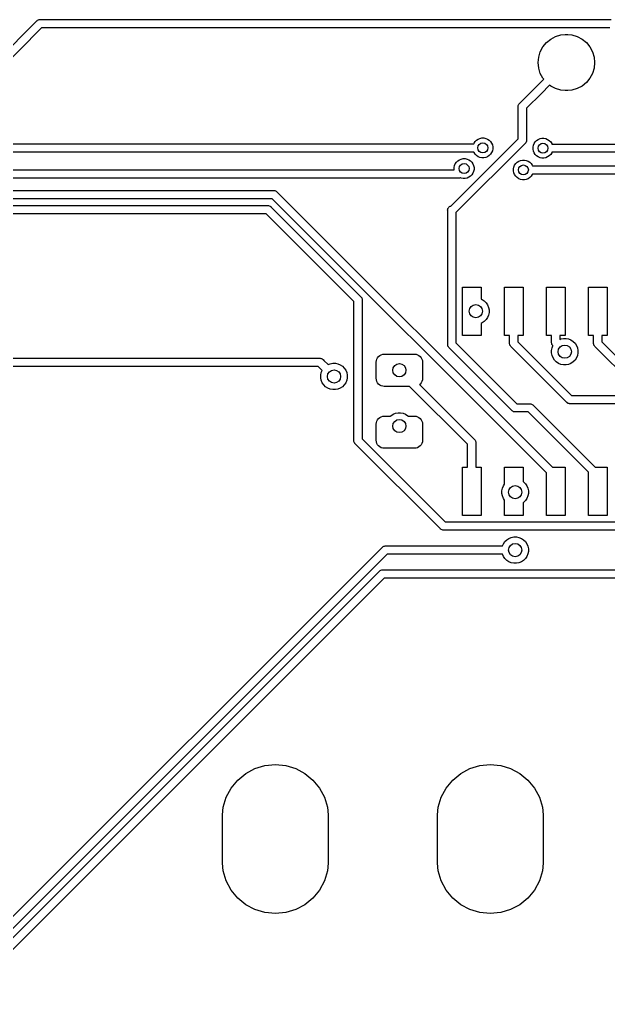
# Model space of a CAD drawing. Extents: x 0.8 to 4.31, y -4.31 to -0.81.
# Drawn here: x 2.924 to 3.625, y -1.97 to -0.805 of the extents above; entities that cross this region are included whole.
import ezdxf

# ---------------------------------------------------------------- set-up
doc = ezdxf.new("R2010")
doc.units = 0
doc.header["$MEASUREMENT"] = 0
doc.layers.add('BLACK', color=7, linetype='CONTINUOUS')

msp = doc.modelspace()

# ---------------------------------------------------------------- linework, layer by layer
at = {"layer": 'BLACK', "linetype": 'CONTINUOUS'}
for p, q in [((2.82892, -0.92231), (2.9445, -0.80673)), ((2.95019, -0.814961), (2.83588, -0.92927)), ((2.9445, -0.80673), (2.94466, -0.806543)), ((2.94466, -0.806543), (2.94484, -0.806389)), ((2.94484, -0.806389), (2.9454, -0.805928)), ((2.94484, -0.806389), (2.94484, -0.806389)), ((2.9454, -0.805928), (2.94626, -0.805471)), ((2.94626, -0.805471), (2.94719, -0.805189)), ((2.94719, -0.805189), (2.94791, -0.805118)), ((2.94791, -0.805118), (2.94815, -0.805094)), ((2.94791, -0.805118), (2.94791, -0.805118)), ((2.94815, -0.805094), (2.94839, -0.805118)), ((2.94839, -0.805118), (3.6283, -0.805118)), ((3.6265, -0.814961), (2.95019, -0.814961)), ((3.55612, -0.82834), (3.56193, -0.825232)), ((3.56193, -0.825232), (3.56824, -0.823319)), ((3.56824, -0.823319), (3.57316, -0.822835)), ((3.57316, -0.822835), (3.57645, -0.822835)), ((3.57645, -0.822835), (3.58136, -0.823319)), ((3.58136, -0.823319), (3.58767, -0.825232)), ((3.58767, -0.825232), (3.59348, -0.82834)), ((3.54374, -0.843431), (3.54684, -0.837617)), ((3.54684, -0.837617), (3.55103, -0.832522)), ((3.55103, -0.832522), (3.55612, -0.82834)), ((3.59348, -0.82834), (3.59858, -0.832522)), ((3.59858, -0.832522), (3.60276, -0.837617)), ((3.60276, -0.837617), (3.60587, -0.843431)), ((3.54118, -0.856299), (3.54182, -0.849739)), ((3.54182, -0.849739), (3.54374, -0.843431)), ((3.60587, -0.843431), (3.60778, -0.849739)), ((3.60778, -0.849739), (3.60843, -0.856299)), ((3.54182, -0.862859), (3.54118, -0.856299)), ((3.60843, -0.856299), (3.60778, -0.862859)), ((3.54374, -0.869168), (3.54182, -0.862859)), ((3.54684, -0.874981), (3.54374, -0.869168)), ((3.60587, -0.869168), (3.60276, -0.874981)), ((3.60778, -0.862859), (3.60587, -0.869168)), ((3.53803, -0.886113), (3.54789, -0.876254)), ((3.55485, -0.883214), (3.54499, -0.893073)), ((3.54789, -0.876254), (3.54684, -0.874981)), ((3.55612, -0.884259), (3.55485, -0.883214)), ((3.56193, -0.887366), (3.55612, -0.884259)), ((3.59348, -0.884259), (3.58767, -0.887366)), ((3.59858, -0.880077), (3.59348, -0.884259)), ((3.60276, -0.874981), (3.59858, -0.880077)), ((3.51901, -0.905131), (3.53803, -0.886113)), ((3.54499, -0.893073), (3.52724, -0.91082)), ((3.53803, -0.886113), (3.53803, -0.886113)), ((3.54499, -0.893073), (3.54499, -0.893073)), ((3.56824, -0.88928), (3.56193, -0.887366)), ((3.57316, -0.889764), (3.56824, -0.88928)), ((3.57645, -0.889764), (3.57316, -0.889764)), ((3.58136, -0.88928), (3.57645, -0.889764)), ((3.58767, -0.887366), (3.58136, -0.88928)), ((3.51738, -0.908782), (3.51742, -0.908344)), ((3.51742, -0.908344), (3.51747, -0.907817)), ((3.51747, -0.907817), (3.51757, -0.90748)), ((3.51757, -0.90748), (3.51775, -0.906889)), ((3.51775, -0.906889), (3.51821, -0.906035)), ((3.51821, -0.906035), (3.51867, -0.905473)), ((3.51867, -0.905473), (3.51882, -0.905285)), ((3.51867, -0.905473), (3.51867, -0.905473)), ((3.51882, -0.905285), (3.51901, -0.905131)), ((3.5174, -0.909023), (3.51738, -0.908782)), ((3.5174, -0.947098), (3.5174, -0.909023)), ((3.52724, -0.91082), (3.52724, -0.948895)), ((2.69874, -0.953073), (3.4646, -0.953073)), ((3.43721, -1.02728), (3.5174, -0.947098)), ((3.52563, -0.952786), (3.44333, -1.03509)), ((3.4646, -0.953073), (3.46488, -0.9524)), ((3.46488, -0.9524), (3.46617, -0.950465)), ((3.46617, -0.950465), (3.46782, -0.94882)), ((3.46782, -0.94882), (3.46975, -0.947528)), ((3.46975, -0.947528), (3.4719, -0.946637)), ((3.4719, -0.946637), (3.47418, -0.946183)), ((3.47418, -0.946183), (3.47651, -0.946183)), ((3.47651, -0.946183), (3.47879, -0.946637)), ((3.47879, -0.946637), (3.48094, -0.947528)), ((3.48094, -0.947528), (3.48287, -0.94882)), ((3.48287, -0.94882), (3.48452, -0.950465)), ((3.48452, -0.950465), (3.48581, -0.9524)), ((3.48581, -0.9524), (3.4867, -0.954549)), ((3.4867, -0.954549), (3.48716, -0.956831)), ((3.52582, -0.952633), (3.52563, -0.952786)), ((3.52597, -0.952445), (3.52582, -0.952633)), ((3.52643, -0.951883), (3.52597, -0.952445)), ((3.52597, -0.952445), (3.52597, -0.952445)), ((3.52662, -0.95153), (3.52643, -0.951883)), ((3.52689, -0.951029), (3.52662, -0.95153)), ((3.52717, -0.950101), (3.52689, -0.951029)), ((3.52724, -0.949378), (3.52717, -0.950101)), ((3.52724, -0.948895), (3.52727, -0.949136)), ((3.52727, -0.949136), (3.52724, -0.949377)), ((3.52724, -0.949377), (3.52724, -0.949378)), ((3.53512, -0.957181), (3.53557, -0.954899)), ((3.53557, -0.954899), (3.53646, -0.95275)), ((3.53646, -0.95275), (3.53775, -0.950815)), ((3.53775, -0.950815), (3.5394, -0.94917)), ((3.5394, -0.94917), (3.54133, -0.947877)), ((3.54133, -0.947877), (3.54348, -0.946987)), ((3.54348, -0.946987), (3.54576, -0.946533)), ((3.54576, -0.946533), (3.54809, -0.946533)), ((3.54809, -0.946533), (3.55037, -0.946987)), ((3.55037, -0.946987), (3.55252, -0.947877)), ((3.55252, -0.947877), (3.55446, -0.94917)), ((3.55446, -0.94917), (3.5561, -0.950815)), ((3.5561, -0.950815), (3.55739, -0.95275)), ((3.55739, -0.95275), (3.55767, -0.953423)), ((3.55767, -0.953423), (3.81703, -0.953423)), ((3.4646, -0.962916), (2.70054, -0.962916)), ((3.46488, -0.963589), (3.4646, -0.962916)), ((3.46617, -0.965524), (3.46488, -0.963589)), ((3.46782, -0.967169), (3.46617, -0.965524)), ((3.48452, -0.965524), (3.48287, -0.967169)), ((3.48581, -0.963589), (3.48452, -0.965524)), ((3.4867, -0.96144), (3.48581, -0.963589)), ((3.48716, -0.959158), (3.4867, -0.96144)), ((3.48716, -0.956831), (3.48716, -0.959158)), ((3.53512, -0.959507), (3.53512, -0.957181)), ((3.53557, -0.961789), (3.53512, -0.959507)), ((3.53646, -0.963939), (3.53557, -0.961789)), ((3.53775, -0.965873), (3.53646, -0.963939)), ((3.5394, -0.967518), (3.53775, -0.965873)), ((3.5561, -0.965873), (3.55446, -0.967518)), ((3.55739, -0.963939), (3.5561, -0.965873)), ((3.55767, -0.963265), (3.55739, -0.963939)), ((3.82488, -0.963265), (3.55767, -0.963265)), ((3.44172, -0.979156), (3.44261, -0.977006)), ((3.44261, -0.977006), (3.4439, -0.975072)), ((3.4439, -0.975072), (3.44554, -0.973426)), ((3.44554, -0.973426), (3.44748, -0.972134)), ((3.44748, -0.972134), (3.44963, -0.971244)), ((3.44963, -0.971244), (3.45191, -0.97079)), ((3.45191, -0.97079), (3.45424, -0.97079)), ((3.45424, -0.97079), (3.45652, -0.971244)), ((3.45652, -0.971244), (3.45867, -0.972134)), ((3.45867, -0.972134), (3.4606, -0.973426)), ((3.4606, -0.973426), (3.46225, -0.975072)), ((3.46225, -0.975072), (3.46354, -0.977006)), ((3.46354, -0.977006), (3.46443, -0.979156)), ((3.46975, -0.968461), (3.46782, -0.967169)), ((3.4719, -0.969352), (3.46975, -0.968461)), ((3.47418, -0.969805), (3.4719, -0.969352)), ((3.47651, -0.969805), (3.47418, -0.969805)), ((3.47879, -0.969352), (3.47651, -0.969805)), ((3.48094, -0.968461), (3.47879, -0.969352)), ((3.48287, -0.967169), (3.48094, -0.968461)), ((3.51226, -0.980807), (3.51316, -0.978657)), ((3.51316, -0.978657), (3.51445, -0.976723)), ((3.51445, -0.976723), (3.51609, -0.975078)), ((3.51609, -0.975078), (3.51803, -0.973785)), ((3.51803, -0.973785), (3.52018, -0.972895)), ((3.52018, -0.972895), (3.52246, -0.972441)), ((3.52246, -0.972441), (3.52479, -0.972441)), ((3.52479, -0.972441), (3.52707, -0.972895)), ((3.52707, -0.972895), (3.52922, -0.973785)), ((3.52922, -0.973785), (3.53115, -0.975078)), ((3.53115, -0.975078), (3.5328, -0.976723)), ((3.5328, -0.976723), (3.53409, -0.978657)), ((3.53409, -0.978657), (3.53437, -0.979331)), ((3.54133, -0.968811), (3.5394, -0.967518)), ((3.54348, -0.969701), (3.54133, -0.968811)), ((3.54576, -0.970155), (3.54348, -0.969701)), ((3.54809, -0.970155), (3.54576, -0.970155)), ((3.55037, -0.969701), (3.54809, -0.970155)), ((3.55252, -0.968811), (3.55037, -0.969701)), ((3.55446, -0.967518), (3.55252, -0.968811)), ((2.77649, -0.984252), (3.44136, -0.984252)), ((3.44126, -0.981437), (3.44172, -0.979156)), ((3.44126, -0.983764), (3.44126, -0.981437)), ((3.44136, -0.984252), (3.44126, -0.983764)), ((3.46225, -0.99013), (3.4606, -0.991775)), ((3.46354, -0.988195), (3.46225, -0.99013)), ((3.46443, -0.986046), (3.46354, -0.988195)), ((3.46443, -0.979156), (3.46488, -0.981437)), ((3.46488, -0.983764), (3.46443, -0.986046)), ((3.46488, -0.981437), (3.46488, -0.983764)), ((3.51181, -0.983089), (3.51226, -0.980807)), ((3.51181, -0.985415), (3.51181, -0.983089)), ((3.51226, -0.987697), (3.51181, -0.985415)), ((3.51316, -0.989847), (3.51226, -0.987697)), ((3.51445, -0.991781), (3.51316, -0.989847)), ((3.53409, -0.989847), (3.5328, -0.991781)), ((3.53437, -0.989173), (3.53409, -0.989847)), ((3.53437, -0.979331), (3.73992, -0.979331)), ((3.73531, -0.989173), (3.53437, -0.989173)), ((3.44626, -0.994094), (2.77649, -0.994094)), ((3.4465, -0.994118), (3.44626, -0.994094)), ((3.44674, -0.994094), (3.4465, -0.994118)), ((3.44747, -0.994023), (3.44674, -0.994094)), ((3.44674, -0.994094), (3.44674, -0.994094)), ((3.44839, -0.993742), (3.44747, -0.994023)), ((3.4487, -0.993575), (3.44839, -0.993742)), ((3.44963, -0.993958), (3.4487, -0.993575)), ((3.45191, -0.994412), (3.44963, -0.993958)), ((3.45424, -0.994412), (3.45191, -0.994412)), ((3.45652, -0.993958), (3.45424, -0.994412)), ((3.45867, -0.993068), (3.45652, -0.993958)), ((3.4606, -0.991775), (3.45867, -0.993068)), ((3.51609, -0.993426), (3.51445, -0.991781)), ((3.51803, -0.994719), (3.51609, -0.993426)), ((3.52018, -0.995609), (3.51803, -0.994719)), ((3.52246, -0.996063), (3.52018, -0.995609)), ((3.52479, -0.996063), (3.52246, -0.996063)), ((3.52707, -0.995609), (3.52479, -0.996063)), ((3.52922, -0.994719), (3.52707, -0.995609)), ((3.53115, -0.993426), (3.52922, -0.994719)), ((3.5328, -0.991781), (3.53115, -0.993426)), ((1.16346, -1.00886), (3.2264, -1.00886)), ((3.2264, -1.00886), (3.22664, -1.00883)), ((3.22664, -1.00883), (3.22688, -1.00886)), ((3.22688, -1.00886), (3.22688, -1.00886)), ((3.22688, -1.00886), (3.22761, -1.00893)), ((3.22761, -1.00893), (3.22853, -1.00921)), ((3.22853, -1.00921), (3.22939, -1.00967)), ((3.22939, -1.00967), (3.23014, -1.01028)), ((3.23014, -1.01028), (3.23029, -1.01047)), ((3.23029, -1.01047), (3.55816, -1.33834)), ((3.2246, -1.0187), (1.16166, -1.0187)), ((3.5512, -1.3453), (3.2246, -1.0187)), ((1.17347, -1.02658), (3.21906, -1.02658)), ((3.21726, -1.03642), (1.17527, -1.03642)), ((3.32185, -1.141), (3.21726, -1.03642)), ((3.21906, -1.02658), (3.2193, -1.02655)), ((3.2193, -1.02655), (3.21954, -1.02658)), ((3.21954, -1.02658), (3.21954, -1.02658)), ((3.21954, -1.02658), (3.22027, -1.02665)), ((3.22027, -1.02665), (3.2212, -1.02693)), ((3.2212, -1.02693), (3.22205, -1.02738)), ((3.22205, -1.02738), (3.2228, -1.028)), ((3.2228, -1.028), (3.22295, -1.02819)), ((3.22295, -1.02819), (3.33008, -1.13531)), ((3.43346, -1.03206), (3.43356, -1.0311)), ((3.43349, -1.0323), (3.43346, -1.03206)), ((3.43349, -1.1922), (3.43349, -1.0323)), ((3.43356, -1.0311), (3.43384, -1.03017)), ((3.43384, -1.03017), (3.4343, -1.02932)), ((3.4343, -1.02932), (3.43491, -1.02857)), ((3.43491, -1.02857), (3.43566, -1.02795)), ((3.43566, -1.02795), (3.43652, -1.02749)), ((3.43652, -1.02749), (3.43721, -1.02728)), ((3.44333, -1.03509), (3.44333, -1.19041)), ((3.4512, -1.15104), (3.4512, -1.12384)), ((3.4512, -1.12384), (3.4732, -1.12384)), ((3.4732, -1.12384), (3.4732, -1.13814)), ((3.5012, -1.18134), (3.5012, -1.12384)), ((3.5012, -1.12384), (3.5232, -1.12384)), ((3.5232, -1.12384), (3.5232, -1.18134)), ((3.5512, -1.18134), (3.5512, -1.12384)), ((3.5512, -1.12384), (3.5732, -1.12384)), ((3.5732, -1.12384), (3.5732, -1.18134)), ((3.6012, -1.18134), (3.6012, -1.12384)), ((3.6012, -1.12384), (3.6232, -1.12384)), ((3.6232, -1.12384), (3.6232, -1.18134)), ((3.32185, -1.30652), (3.32185, -1.141)), ((3.33008, -1.13531), (3.33027, -1.13547)), ((3.33027, -1.13547), (3.33042, -1.13566)), ((3.33042, -1.13566), (3.33088, -1.13622)), ((3.33088, -1.13622), (3.33122, -1.13684)), ((3.33122, -1.13684), (3.33134, -1.13707)), ((3.33134, -1.13707), (3.33162, -1.138)), ((3.33162, -1.138), (3.33169, -1.13872)), ((3.33169, -1.13872), (3.33169, -1.13872)), ((3.33169, -1.13872), (3.33172, -1.13896)), ((3.33172, -1.13896), (3.33169, -1.13921)), ((3.33169, -1.13921), (3.33169, -1.30473)), ((3.4732, -1.13814), (3.47441, -1.13864)), ((3.47441, -1.13864), (3.47699, -1.14036)), ((3.47699, -1.14036), (3.47918, -1.14255)), ((3.4512, -1.15414), (3.4512, -1.15104)), ((3.4512, -1.15104), (3.4512, -1.15104)), ((3.47918, -1.14255), (3.48091, -1.14513)), ((3.48091, -1.14513), (3.4821, -1.148)), ((3.4821, -1.148), (3.4827, -1.15104)), ((3.4827, -1.15104), (3.4827, -1.15414)), ((3.4512, -1.18134), (3.4512, -1.15414)), ((3.4512, -1.15414), (3.4512, -1.15414)), ((3.47699, -1.16482), (3.47441, -1.16655)), ((3.47918, -1.16263), (3.47699, -1.16482)), ((3.48091, -1.16005), (3.47918, -1.16263)), ((3.4821, -1.15719), (3.48091, -1.16005)), ((3.4827, -1.15414), (3.4821, -1.15719)), ((3.47441, -1.16655), (3.4732, -1.16705)), ((3.4732, -1.16705), (3.4732, -1.18134)), ((3.4732, -1.18134), (3.4512, -1.18134)), ((3.50728, -1.18134), (3.5012, -1.18134)), ((3.50728, -1.19094), (3.50728, -1.18134)), ((3.5232, -1.18134), (3.51713, -1.18134)), ((3.51713, -1.18134), (3.51713, -1.18915)), ((3.55728, -1.18134), (3.5512, -1.18134)), ((3.55728, -1.18992), (3.55728, -1.18134)), ((3.5732, -1.18134), (3.56713, -1.18134)), ((3.56713, -1.18134), (3.56713, -1.18611)), ((3.56713, -1.18611), (3.56824, -1.18564)), ((3.56824, -1.18564), (3.57128, -1.18504)), ((3.57128, -1.18504), (3.57439, -1.18504)), ((3.57439, -1.18504), (3.57743, -1.18564)), ((3.57743, -1.18564), (3.58029, -1.18683)), ((3.58029, -1.18683), (3.58287, -1.18856)), ((3.60728, -1.18134), (3.6012, -1.18134)), ((3.60728, -1.19094), (3.60728, -1.18134)), ((3.6232, -1.18134), (3.61713, -1.18134)), ((3.61713, -1.18134), (3.61713, -1.18915)), ((3.43346, -1.19245), (3.43349, -1.1922)), ((3.43349, -1.19269), (3.43346, -1.19245)), ((3.43356, -1.19341), (3.43349, -1.19269)), ((3.43349, -1.19269), (3.43349, -1.19269)), ((3.43384, -1.19434), (3.43356, -1.19341)), ((3.4343, -1.19519), (3.43384, -1.19434)), ((3.43491, -1.19594), (3.4343, -1.19519)), ((3.4351, -1.1961), (3.43491, -1.19594)), ((3.51003, -1.27103), (3.4351, -1.1961)), ((3.44333, -1.19041), (3.51572, -1.2628)), ((3.50726, -1.19119), (3.50728, -1.19094)), ((3.50728, -1.19143), (3.50726, -1.19119)), ((3.50735, -1.19215), (3.50728, -1.19143)), ((3.50728, -1.19143), (3.50728, -1.19143)), ((3.50764, -1.19308), (3.50735, -1.19215)), ((3.50809, -1.19393), (3.50764, -1.19308)), ((3.50871, -1.19468), (3.50809, -1.19393)), ((3.5089, -1.19484), (3.50871, -1.19468)), ((3.57524, -1.26118), (3.5089, -1.19484)), ((3.51713, -1.18915), (3.58093, -1.25295)), ((3.55709, -1.19924), (3.55769, -1.19619)), ((3.55709, -1.20234), (3.55709, -1.19924)), ((3.55726, -1.19016), (3.55728, -1.18992)), ((3.55735, -1.19112), (3.55726, -1.19016)), ((3.55764, -1.19205), (3.55735, -1.19112)), ((3.55809, -1.1929), (3.55764, -1.19205)), ((3.55769, -1.19619), (3.55873, -1.19368)), ((3.55851, -1.19341), (3.55809, -1.1929)), ((3.55871, -1.19365), (3.55851, -1.19341)), ((3.55873, -1.19368), (3.55871, -1.19365)), ((3.58287, -1.18856), (3.58507, -1.19075)), ((3.58507, -1.19075), (3.58679, -1.19333)), ((3.58679, -1.19333), (3.58798, -1.19619)), ((3.58798, -1.19619), (3.58858, -1.19924)), ((3.58858, -1.19924), (3.58858, -1.20234)), ((3.60726, -1.19119), (3.60728, -1.19094)), ((3.60735, -1.19215), (3.60726, -1.19119)), ((3.60764, -1.19308), (3.60735, -1.19215)), ((3.60809, -1.19393), (3.60764, -1.19308)), ((3.60855, -1.19449), (3.60809, -1.19393)), ((3.60871, -1.19468), (3.60855, -1.19449)), ((3.6089, -1.19484), (3.60871, -1.19468)), ((3.65753, -1.24347), (3.6089, -1.19484)), ((3.61713, -1.18915), (3.66322, -1.23524)), ((2.83749, -1.20866), (3.28125, -1.20866)), ((3.28125, -1.20866), (3.2815, -1.20864)), ((3.2815, -1.20864), (3.28174, -1.20866)), ((3.28174, -1.20866), (3.28174, -1.20866)), ((3.28174, -1.20866), (3.28246, -1.20873)), ((3.28246, -1.20873), (3.28339, -1.20901)), ((3.28339, -1.20901), (3.28424, -1.20947)), ((3.28424, -1.20947), (3.28499, -1.21009)), ((3.28499, -1.21009), (3.28515, -1.21027)), ((3.28515, -1.21027), (3.28613, -1.21126)), ((3.28613, -1.21126), (3.28613, -1.21126)), ((3.28613, -1.21126), (3.2911, -1.21622)), ((3.34843, -1.21334), (3.34861, -1.21146)), ((3.34861, -1.21146), (3.34916, -1.20966)), ((3.34916, -1.20966), (3.35004, -1.20801)), ((3.35004, -1.20801), (3.35124, -1.20655)), ((3.35124, -1.20655), (3.35269, -1.20536)), ((3.35269, -1.20536), (3.35435, -1.20447)), ((3.35435, -1.20447), (3.35615, -1.20392)), ((3.35615, -1.20392), (3.35802, -1.20374)), ((3.35802, -1.20374), (3.39395, -1.20374)), ((3.39395, -1.20374), (3.39582, -1.20392)), ((3.39582, -1.20392), (3.39762, -1.20447)), ((3.39762, -1.20447), (3.39928, -1.20536)), ((3.39928, -1.20536), (3.40073, -1.20655)), ((3.40073, -1.20655), (3.40193, -1.20801)), ((3.40193, -1.20801), (3.40281, -1.20966)), ((3.40281, -1.20966), (3.40336, -1.21146)), ((3.40336, -1.21146), (3.40354, -1.21334)), ((3.55769, -1.20538), (3.55709, -1.20234)), ((3.55888, -1.20825), (3.55769, -1.20538)), ((3.5606, -1.21083), (3.55888, -1.20825)), ((3.5628, -1.21302), (3.5606, -1.21083)), ((3.58507, -1.21083), (3.58287, -1.21302)), ((3.58679, -1.20825), (3.58507, -1.21083)), ((3.58798, -1.20538), (3.58679, -1.20825)), ((3.58858, -1.20234), (3.58798, -1.20538)), ((3.27946, -1.2185), (2.83928, -1.2185)), ((3.28414, -1.22318), (3.27946, -1.2185)), ((3.28309, -1.22572), (3.28414, -1.22318)), ((3.2911, -1.21622), (3.29363, -1.21517)), ((3.29363, -1.21517), (3.29668, -1.21457)), ((3.29668, -1.21457), (3.29978, -1.21457)), ((3.29978, -1.21457), (3.30282, -1.21517)), ((3.30282, -1.21517), (3.30569, -1.21636)), ((3.30569, -1.21636), (3.30827, -1.21808)), ((3.30827, -1.21808), (3.31046, -1.22028)), ((3.31046, -1.22028), (3.31218, -1.22286)), ((3.31218, -1.22286), (3.31337, -1.22572)), ((3.34843, -1.23253), (3.34843, -1.21334)), ((3.40354, -1.21334), (3.40354, -1.23253)), ((3.56538, -1.21474), (3.5628, -1.21302)), ((3.56824, -1.21593), (3.56538, -1.21474)), ((3.57128, -1.21654), (3.56824, -1.21593)), ((3.57439, -1.21654), (3.57128, -1.21654)), ((3.57743, -1.21593), (3.57439, -1.21654)), ((3.58029, -1.21474), (3.57743, -1.21593)), ((3.58287, -1.21302), (3.58029, -1.21474)), ((3.28248, -1.22876), (3.28309, -1.22572)), ((3.28248, -1.23187), (3.28248, -1.22876)), ((3.28309, -1.23491), (3.28248, -1.23187)), ((3.28427, -1.23777), (3.28309, -1.23491)), ((3.31337, -1.23491), (3.31218, -1.23777)), ((3.31337, -1.22572), (3.31398, -1.22876)), ((3.31398, -1.23187), (3.31337, -1.23491)), ((3.31398, -1.22876), (3.31398, -1.23187)), ((3.34861, -1.2344), (3.34843, -1.23253)), ((3.34916, -1.2362), (3.34861, -1.2344)), ((3.40336, -1.2344), (3.40281, -1.2362)), ((3.40354, -1.23253), (3.40336, -1.2344)), ((3.286, -1.24035), (3.28427, -1.23777)), ((3.28819, -1.24255), (3.286, -1.24035)), ((3.29077, -1.24427), (3.28819, -1.24255)), ((3.29363, -1.24546), (3.29077, -1.24427)), ((3.29668, -1.24606), (3.29363, -1.24546)), ((3.29978, -1.24606), (3.29668, -1.24606)), ((3.30282, -1.24546), (3.29978, -1.24606)), ((3.30569, -1.24427), (3.30282, -1.24546)), ((3.30827, -1.24255), (3.30569, -1.24427)), ((3.31046, -1.24035), (3.30827, -1.24255)), ((3.31218, -1.23777), (3.31046, -1.24035)), ((3.35004, -1.23786), (3.34916, -1.2362)), ((3.35124, -1.23932), (3.35004, -1.23786)), ((3.35269, -1.24051), (3.35124, -1.23932)), ((3.35435, -1.2414), (3.35269, -1.24051)), ((3.35615, -1.24194), (3.35435, -1.2414)), ((3.35802, -1.24213), (3.35615, -1.24194)), ((3.38822, -1.24213), (3.35802, -1.24213)), ((3.45728, -1.31119), (3.38822, -1.24213)), ((3.40073, -1.23932), (3.39996, -1.23995)), ((3.39996, -1.23995), (3.46551, -1.3055)), ((3.40193, -1.23786), (3.40073, -1.23932)), ((3.40281, -1.2362), (3.40193, -1.23786)), ((3.58093, -1.25295), (3.75043, -1.25295)), ((3.51572, -1.2628), (3.53126, -1.2628)), ((3.53126, -1.2628), (3.5315, -1.26277)), ((3.5315, -1.26277), (3.53174, -1.2628)), ((3.53174, -1.2628), (3.53174, -1.2628)), ((3.53174, -1.2628), (3.53246, -1.26287)), ((3.53246, -1.26287), (3.53339, -1.26315)), ((3.53339, -1.26315), (3.53424, -1.26361)), ((3.53424, -1.26361), (3.53499, -1.26422)), ((3.53499, -1.26422), (3.53515, -1.26441)), ((3.53515, -1.26441), (3.60908, -1.33834)), ((3.5754, -1.26137), (3.57524, -1.26118)), ((3.57558, -1.26152), (3.5754, -1.26137)), ((3.57558, -1.26153), (3.57558, -1.26152)), ((3.57605, -1.26191), (3.57558, -1.26153)), ((3.57615, -1.26199), (3.57605, -1.26191)), ((3.577, -1.26244), (3.57615, -1.26199)), ((3.57793, -1.26272), (3.577, -1.26244)), ((3.57865, -1.2628), (3.57793, -1.26272)), ((3.57889, -1.26282), (3.57865, -1.2628)), ((3.57865, -1.2628), (3.57865, -1.2628)), ((3.57914, -1.2628), (3.57889, -1.26282)), ((3.74864, -1.2628), (3.57914, -1.2628)), ((3.35004, -1.28182), (3.35124, -1.28037)), ((3.35124, -1.28037), (3.35269, -1.27918)), ((3.35269, -1.27918), (3.35435, -1.27829)), ((3.35435, -1.27829), (3.35615, -1.27774)), ((3.35615, -1.27774), (3.35802, -1.27756)), ((3.35802, -1.27756), (3.36552, -1.27756)), ((3.36552, -1.27756), (3.36595, -1.27714)), ((3.36595, -1.27714), (3.36852, -1.27541)), ((3.36852, -1.27541), (3.37139, -1.27423)), ((3.37139, -1.27423), (3.37443, -1.27362)), ((3.37443, -1.27362), (3.37754, -1.27362)), ((3.37754, -1.27362), (3.38058, -1.27423)), ((3.38058, -1.27423), (3.38344, -1.27541)), ((3.38344, -1.27541), (3.38602, -1.27714)), ((3.38602, -1.27714), (3.38644, -1.27756)), ((3.38644, -1.27756), (3.39395, -1.27756)), ((3.39395, -1.27756), (3.39582, -1.27774)), ((3.39582, -1.27774), (3.39762, -1.27829)), ((3.39762, -1.27829), (3.39928, -1.27918)), ((3.39928, -1.27918), (3.40073, -1.28037)), ((3.40073, -1.28037), (3.40193, -1.28182)), ((3.51018, -1.27121), (3.51003, -1.27103)), ((3.51037, -1.27137), (3.51018, -1.27121)), ((3.51093, -1.27183), (3.51037, -1.27137)), ((3.51179, -1.27229), (3.51093, -1.27183)), ((3.51272, -1.27257), (3.51179, -1.27229)), ((3.51344, -1.27264), (3.51272, -1.27257)), ((3.51368, -1.27266), (3.51344, -1.27264)), ((3.51344, -1.27264), (3.51344, -1.27264)), ((3.51392, -1.27264), (3.51368, -1.27266)), ((3.52946, -1.27264), (3.51392, -1.27264)), ((3.6012, -1.34438), (3.52946, -1.27264)), ((3.34843, -1.28716), (3.34861, -1.28528)), ((3.34843, -1.30635), (3.34843, -1.28716)), ((3.34861, -1.28528), (3.34916, -1.28348)), ((3.34916, -1.28348), (3.35004, -1.28182)), ((3.40193, -1.28182), (3.40281, -1.28348)), ((3.40281, -1.28348), (3.40336, -1.28528)), ((3.40336, -1.28528), (3.40354, -1.28716)), ((3.40354, -1.28716), (3.40354, -1.30635)), ((3.33169, -1.30473), (3.43068, -1.40372)), ((3.32183, -1.30677), (3.32185, -1.30652)), ((3.32192, -1.30773), (3.32183, -1.30677)), ((3.3222, -1.30866), (3.32192, -1.30773)), ((3.32266, -1.30951), (3.3222, -1.30866)), ((3.32308, -1.31002), (3.32266, -1.30951)), ((3.32328, -1.31026), (3.32308, -1.31002)), ((3.32346, -1.31042), (3.32328, -1.31026)), ((3.42499, -1.41195), (3.32346, -1.31042)), ((3.34861, -1.30822), (3.34843, -1.30635)), ((3.34916, -1.31002), (3.34861, -1.30822)), ((3.35004, -1.31168), (3.34916, -1.31002)), ((3.35124, -1.31313), (3.35004, -1.31168)), ((3.35269, -1.31433), (3.35124, -1.31313)), ((3.35435, -1.31521), (3.35269, -1.31433)), ((3.35615, -1.31576), (3.35435, -1.31521)), ((3.35802, -1.31594), (3.35615, -1.31576)), ((3.39395, -1.31594), (3.35802, -1.31594)), ((3.39582, -1.31576), (3.39395, -1.31594)), ((3.39762, -1.31521), (3.39582, -1.31576)), ((3.39928, -1.31433), (3.39762, -1.31521)), ((3.40073, -1.31313), (3.39928, -1.31433)), ((3.40193, -1.31168), (3.40073, -1.31313)), ((3.40281, -1.31002), (3.40193, -1.31168)), ((3.40336, -1.30822), (3.40281, -1.31002)), ((3.40354, -1.30635), (3.40336, -1.30822)), ((3.45728, -1.33834), (3.45728, -1.31119)), ((3.46551, -1.3055), (3.4657, -1.30566)), ((3.4657, -1.30566), (3.46586, -1.30584)), ((3.46586, -1.30584), (3.46632, -1.30641)), ((3.46632, -1.30641), (3.46664, -1.30701)), ((3.46664, -1.30701), (3.46677, -1.30726)), ((3.46677, -1.30726), (3.46705, -1.30819)), ((3.46705, -1.30819), (3.46713, -1.30891)), ((3.46713, -1.30891), (3.46713, -1.30891)), ((3.46713, -1.30891), (3.46715, -1.30915)), ((3.46715, -1.30915), (3.46713, -1.30939)), ((3.46713, -1.30939), (3.46713, -1.33834)), ((3.4512, -1.39584), (3.4512, -1.33834)), ((3.4512, -1.33834), (3.45728, -1.33834)), ((3.46713, -1.33834), (3.4732, -1.33834)), ((3.4732, -1.33834), (3.4732, -1.39584)), ((3.5012, -1.35858), (3.5012, -1.33834)), ((3.5012, -1.33834), (3.5232, -1.33834)), ((3.5232, -1.33834), (3.5232, -1.35547)), ((3.55816, -1.33834), (3.5732, -1.33834)), ((3.5732, -1.33834), (3.5732, -1.39584)), ((3.60908, -1.33834), (3.6232, -1.33834)), ((3.6232, -1.33834), (3.6232, -1.39584)), ((3.5512, -1.39584), (3.5512, -1.3453)), ((3.6012, -1.39584), (3.6012, -1.34438)), ((3.49864, -1.36352), (3.49982, -1.36065)), ((3.49982, -1.36065), (3.5012, -1.35858)), ((3.5232, -1.35547), (3.52382, -1.35588)), ((3.52382, -1.35588), (3.52601, -1.35807)), ((3.52601, -1.35807), (3.52774, -1.36065)), ((3.52774, -1.36065), (3.52892, -1.36352)), ((3.49803, -1.36656), (3.49864, -1.36352)), ((3.49803, -1.36966), (3.49803, -1.36656)), ((3.49864, -1.3727), (3.49803, -1.36966)), ((3.49982, -1.37557), (3.49864, -1.3727)), ((3.52892, -1.3727), (3.52774, -1.37557)), ((3.52892, -1.36352), (3.52953, -1.36656)), ((3.52953, -1.36966), (3.52892, -1.3727)), ((3.52953, -1.36656), (3.52953, -1.36966)), ((3.5012, -1.37764), (3.49982, -1.37557)), ((3.5012, -1.39584), (3.5012, -1.37764)), ((3.52382, -1.38034), (3.5232, -1.38075)), ((3.5232, -1.38075), (3.5232, -1.39584)), ((3.52601, -1.37815), (3.52382, -1.38034)), ((3.52774, -1.37557), (3.52601, -1.37815)), ((3.4732, -1.39584), (3.4512, -1.39584)), ((3.5232, -1.39584), (3.5012, -1.39584)), ((3.5732, -1.39584), (3.5512, -1.39584)), ((3.6232, -1.39584), (3.6012, -1.39584)), ((3.43068, -1.40372), (3.65721, -1.40372)), ((3.42515, -1.41213), (3.42499, -1.41195)), ((3.42533, -1.41229), (3.42515, -1.41213)), ((3.4259, -1.41275), (3.42533, -1.41229)), ((3.42675, -1.41321), (3.4259, -1.41275)), ((3.42768, -1.41349), (3.42675, -1.41321)), ((3.4284, -1.41356), (3.42768, -1.41349)), ((3.42864, -1.41358), (3.4284, -1.41356)), ((3.4284, -1.41356), (3.4284, -1.41356)), ((3.42888, -1.41356), (3.42864, -1.41358)), ((3.65901, -1.41356), (3.42888, -1.41356)), ((3.35611, -1.43353), (3.35667, -1.43307)), ((3.35667, -1.43307), (3.35752, -1.43261)), ((3.35752, -1.43261), (3.35761, -1.43259)), ((3.35761, -1.43259), (3.35845, -1.43233)), ((3.35845, -1.43233), (3.35918, -1.43226)), ((3.35918, -1.43226), (3.35942, -1.43224)), ((3.35918, -1.43226), (3.35918, -1.43226)), ((3.35942, -1.43224), (3.35966, -1.43226)), ((3.35966, -1.43226), (3.49877, -1.43226)), ((3.49877, -1.43226), (3.49982, -1.42972)), ((3.49982, -1.42972), (3.50155, -1.42714)), ((3.50155, -1.42714), (3.50374, -1.42495)), ((3.50374, -1.42495), (3.50632, -1.42323)), ((3.50632, -1.42323), (3.50919, -1.42204)), ((3.50919, -1.42204), (3.51223, -1.42143)), ((3.51223, -1.42143), (3.51533, -1.42143)), ((3.51533, -1.42143), (3.51837, -1.42204)), ((3.51837, -1.42204), (3.52124, -1.42323)), ((3.52124, -1.42323), (3.52382, -1.42495)), ((3.52382, -1.42495), (3.52601, -1.42714)), ((3.52601, -1.42714), (3.52774, -1.42972)), ((3.52774, -1.42972), (3.52892, -1.43259)), ((3.52892, -1.43259), (3.52953, -1.43563)), ((2.49095, -2.29869), (3.35577, -1.43387)), ((3.36146, -1.4421), (2.49918, -2.30438)), ((3.35577, -1.43387), (3.35592, -1.43368)), ((3.35592, -1.43368), (3.35611, -1.43353)), ((3.49877, -1.4421), (3.36146, -1.4421)), ((3.49982, -1.44464), (3.49877, -1.4421)), ((3.50155, -1.44722), (3.49982, -1.44464)), ((3.52774, -1.44464), (3.52601, -1.44722)), ((3.52892, -1.44177), (3.52774, -1.44464)), ((3.52953, -1.43873), (3.52892, -1.44177)), ((3.52953, -1.43563), (3.52953, -1.43873)), ((3.50374, -1.44941), (3.50155, -1.44722)), ((3.50632, -1.45114), (3.50374, -1.44941)), ((3.50919, -1.45232), (3.50632, -1.45114)), ((3.51223, -1.45293), (3.50919, -1.45232)), ((3.51533, -1.45293), (3.51223, -1.45293)), ((3.51837, -1.45232), (3.51533, -1.45293)), ((3.52124, -1.45114), (3.51837, -1.45232)), ((3.52382, -1.44941), (3.52124, -1.45114)), ((3.52601, -1.44722), (3.52382, -1.44941)), ((2.52245, -2.29225), (3.35228, -1.46242)), ((3.35228, -1.46242), (3.35243, -1.46223)), ((3.35243, -1.46223), (3.35262, -1.46207)), ((3.35262, -1.46207), (3.35318, -1.46161)), ((3.35262, -1.46207), (3.35262, -1.46207)), ((3.35318, -1.46161), (3.35404, -1.46116)), ((3.35318, -1.46161), (3.35318, -1.46161)), ((3.35318, -1.46161), (3.35318, -1.46161)), ((3.35404, -1.46116), (3.35496, -1.46087)), ((3.35496, -1.46087), (3.35569, -1.4608)), ((3.35569, -1.4608), (3.35593, -1.46078)), ((3.35569, -1.4608), (3.35569, -1.4608)), ((3.35593, -1.46078), (3.35617, -1.4608)), ((3.35617, -1.4608), (3.6405, -1.4608)), ((3.35797, -1.47065), (2.53068, -2.29794)), ((3.6423, -1.47065), (3.35797, -1.47065)), ((3.19318, -1.70328), (3.20412, -1.69743)), ((3.20412, -1.69743), (3.216, -1.69382)), ((3.216, -1.69382), (3.22835, -1.69261)), ((3.22835, -1.69261), (3.2407, -1.69382)), ((3.2407, -1.69382), (3.25257, -1.69743)), ((3.25257, -1.69743), (3.26351, -1.70328)), ((3.44909, -1.70328), (3.46003, -1.69743)), ((3.46003, -1.69743), (3.4719, -1.69382)), ((3.4719, -1.69382), (3.48425, -1.69261)), ((3.48425, -1.69261), (3.4966, -1.69382)), ((3.4966, -1.69382), (3.50847, -1.69743)), ((3.50847, -1.69743), (3.51942, -1.70328)), ((3.17572, -1.72074), (3.18359, -1.71115)), ((3.18359, -1.71115), (3.19318, -1.70328)), ((3.26351, -1.70328), (3.2731, -1.71115)), ((3.2731, -1.71115), (3.28098, -1.72074)), ((3.43162, -1.72074), (3.43949, -1.71115)), ((3.43949, -1.71115), (3.44909, -1.70328)), ((3.51942, -1.70328), (3.52901, -1.71115)), ((3.52901, -1.71115), (3.53688, -1.72074)), ((3.16987, -1.73168), (3.17572, -1.72074)), ((3.28098, -1.72074), (3.28683, -1.73168)), ((3.42577, -1.73168), (3.43162, -1.72074)), ((3.53688, -1.72074), (3.54273, -1.73168)), ((3.16627, -1.74356), (3.16987, -1.73168)), ((3.28683, -1.73168), (3.29043, -1.74356)), ((3.42217, -1.74356), (3.42577, -1.73168)), ((3.54273, -1.73168), (3.54633, -1.74356)), ((3.16535, -1.75281), (3.16627, -1.74356)), ((3.29043, -1.74356), (3.29134, -1.75281)), ((3.42126, -1.75281), (3.42217, -1.74356)), ((3.54633, -1.74356), (3.54724, -1.75281)), ((3.16535, -1.81018), (3.16535, -1.75281)), ((3.29134, -1.75281), (3.29134, -1.81018)), ((3.42126, -1.81018), (3.42126, -1.75281)), ((3.54724, -1.75281), (3.54724, -1.81018)), ((3.16627, -1.81944), (3.16535, -1.81018)), ((3.29134, -1.81018), (3.29043, -1.81944)), ((3.42217, -1.81944), (3.42126, -1.81018)), ((3.54724, -1.81018), (3.54633, -1.81944)), ((3.16987, -1.83131), (3.16627, -1.81944)), ((3.29043, -1.81944), (3.28683, -1.83131)), ((3.42577, -1.83131), (3.42217, -1.81944)), ((3.54633, -1.81944), (3.54273, -1.83131)), ((3.17572, -1.84225), (3.16987, -1.83131)), ((3.28683, -1.83131), (3.28098, -1.84225)), ((3.43162, -1.84225), (3.42577, -1.83131)), ((3.54273, -1.83131), (3.53688, -1.84225)), ((3.18359, -1.85184), (3.17572, -1.84225)), ((3.19318, -1.85972), (3.18359, -1.85184)), ((3.2731, -1.85184), (3.26351, -1.85972)), ((3.28098, -1.84225), (3.2731, -1.85184)), ((3.43949, -1.85184), (3.43162, -1.84225)), ((3.44909, -1.85972), (3.43949, -1.85184)), ((3.52901, -1.85184), (3.51942, -1.85972)), ((3.53688, -1.84225), (3.52901, -1.85184)), ((3.20412, -1.86557), (3.19318, -1.85972)), ((3.26351, -1.85972), (3.25257, -1.86557)), ((3.46003, -1.86557), (3.44909, -1.85972)), ((3.51942, -1.85972), (3.50847, -1.86557)), ((3.216, -1.86917), (3.20412, -1.86557)), ((3.22835, -1.87038), (3.216, -1.86917)), ((3.2407, -1.86917), (3.22835, -1.87038)), ((3.25257, -1.86557), (3.2407, -1.86917)), ((3.4719, -1.86917), (3.46003, -1.86557)), ((3.48425, -1.87038), (3.4719, -1.86917)), ((3.4966, -1.86917), (3.48425, -1.87038)), ((3.50847, -1.86557), (3.4966, -1.86917))]:
    msp.add_line(p, q, dxfattribs=at)
at = {"layer": 'BLACK'}
for centre, radius in [((3.47534, -0.957994), 0.005906), ((3.54693, -0.958344), 0.005906), ((3.45307, -0.982601), 0.005906), ((3.52362, -0.984252), 0.005906), ((3.46695, -1.15259), 0.007874), ((3.57283, -1.20079), 0.007874), ((3.29823, -1.23031), 0.007874), ((3.37598, -1.22293), 0.007874), ((3.37598, -1.28937), 0.007874), ((3.51378, -1.36811), 0.007874), ((3.51378, -1.43718), 0.007874)]:
    msp.add_circle(centre, radius, dxfattribs=at)

doc.saveas('drawing.dxf')
